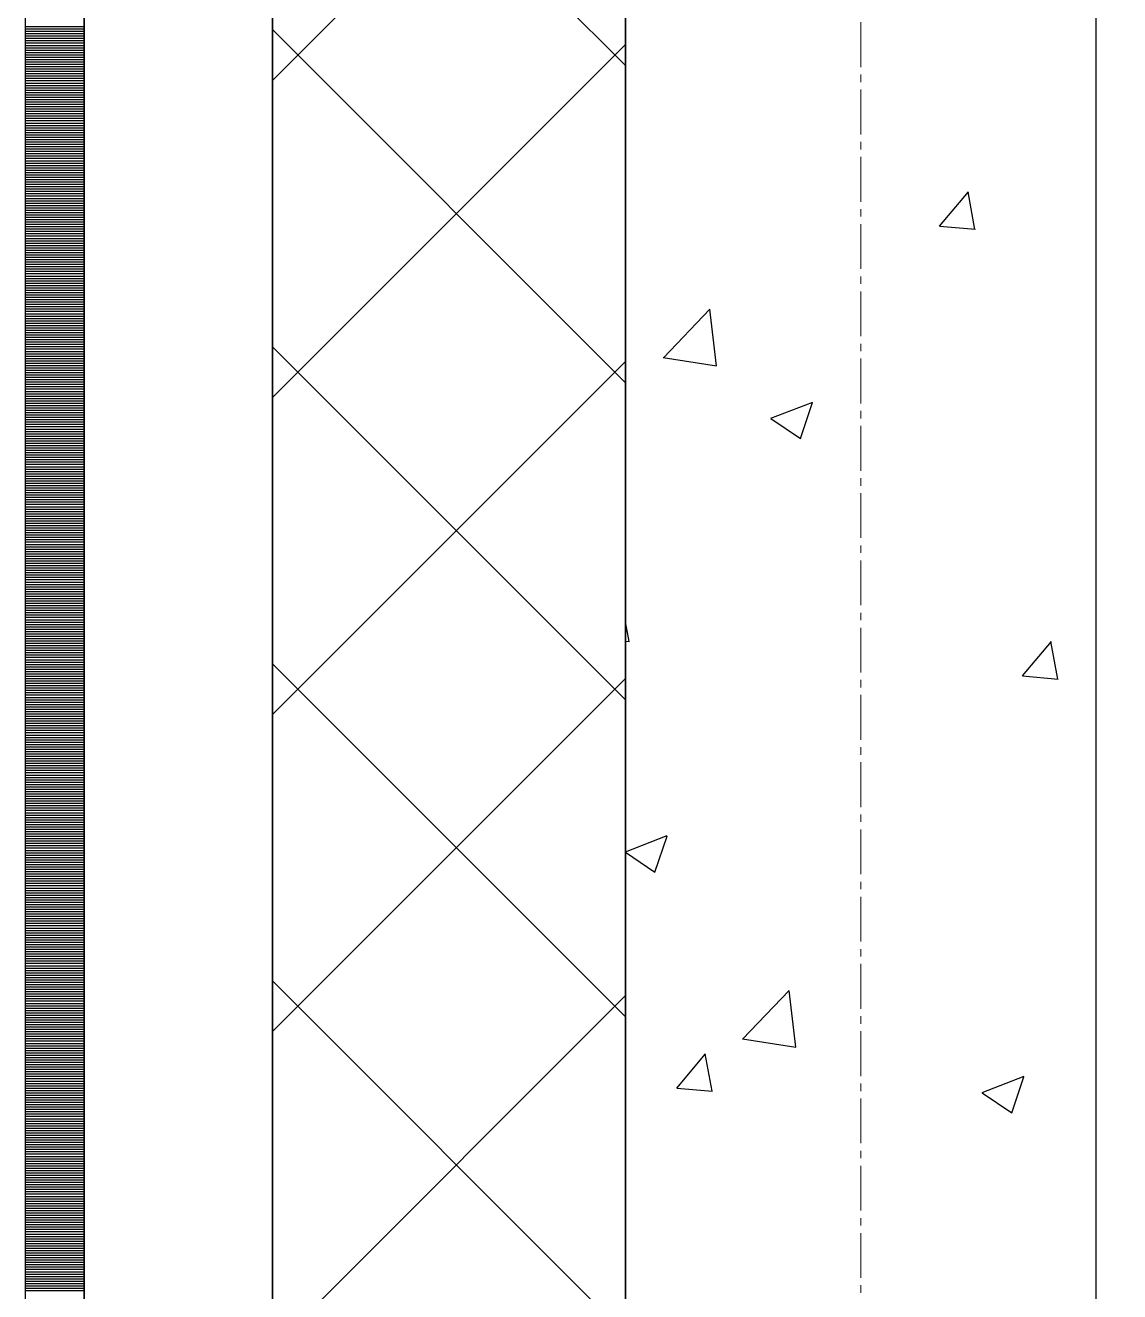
# Model space of a CAD drawing. Header units: millimetres. Extents: x 538266 to 1167394, y 114608 to 637157.
# Drawn here: x 1046079 to 1046544, y 536185 to 536723 of the extents above; entities that cross this region are included whole.
import ezdxf

# ---------------------------------------------------------------- set-up
doc = ezdxf.new("R2010")
doc.units = ezdxf.units.MM
doc.linetypes.add('CENTER2', pattern=[28.575, 19.05, -3.175, 3.175, -3.175])
doc.linetypes.add('DASHED', pattern=[19.05, 12.7, -6.35])
for name, color, linetype, lineweight in [('0) шт стен 3 эт', 150, 'Continuous', 60), ('АР_Стены ПЕНОблок', 52, 'Continuous', 20), ('АР_Тонкая', 254, 'Continuous', 5), ('АР_Утеплитель', 31, 'Continuous', 0), ('АР_Штриховка', 8, 'Continuous', 0)]:
    doc.layers.add(name, color=color, linetype=linetype, lineweight=lineweight)
doc.layers.add('АР_Делит', color=120, linetype='Continuous', lineweight=0, plot=False)
doc.layers.add('РД_Оси_100', color=7, linetype='Continuous', lineweight=0, true_color=0x525252)

# ---------------------------------------------------------------- blocks, each defined once
blk = doc.blocks.new('СОШ_2200_АР_ОСИ_М100_28.05.24')
at = {"layer": 'АР_Делит', "color": 251, "linetype": 'DASHED', "true_color": 0x636466}
blk.add_lwpolyline([(114955, 135155), (114955, -355), (93595.036, -355), (93595.036, 13855), (94145, 13855), (94145, 68320), (66055, 68320), (66055, 13857.73), (83455, 13857.73), (83455, -355), (45245, -355), (45245, 13145), (44695, 13145), (44695, 26755), (45245, 26755), (45245, 68320), (20455, 68320), (20455, 26755), (27955, 26755), (27955, 13145), (-355, 13145), (-355, 100855)], dxfattribs=at)
at = {"layer": 'РД_Оси_100', "color": 251, "linetype": 'CENTER2', "true_color": 0x636466}
blk.add_line((0, -6155), (0, 139938.679), dxfattribs=at)
blk = doc.blocks.new('3_этаж1')
at = {"layer": 'АР_Стены ПЕНОблок', "color": 18, "linetype": 'Continuous', "lineweight": 25, "true_color": 0x000000}
for p, q in [((684283.57, 587568.74), (684283.57, 511368.74)), ((684483.57, 511368.74), (684483.57, 587568.74))]:
    blk.add_line(p, q, dxfattribs=at)
at = {"layer": 'АР_Тонкая', "color": 18, "linetype": 'Continuous', "lineweight": 25, "true_color": 0x000000}
for p, q in [((684028.57, 587568.74), (684028.57, 511368.74)), ((684053.57, 587568.74), (684053.57, 511368.74)), ((684053.57, 511368.74), (684053.57, 587568.74)), ((684133.57, 511368.74), (684133.57, 587568.74))]:
    blk.add_line(p, q, dxfattribs=at)
at = {"layer": 'АР_Утеплитель', "color": 18, "linetype": 'Continuous', "lineweight": 25, "true_color": 0x000000}
for p, q in [((684133.57, 587568.74), (684133.57, 511368.74)), ((684283.57, 511368.74), (684283.57, 587568.74))]:
    blk.add_line(p, q, dxfattribs=at)
at = {"layer": 'АР_Штриховка', "color": 18, "linetype": 'Continuous', "lineweight": 25, "true_color": 0x000000}
for p, q in [((684283.57, 536705.88), (684133.57, 536855.88)), ((684133.57, 536699.59), (684283.57, 536849.59)), ((684028.57, 536722.49), (684053.57, 536722.49)), ((684028.57, 536721.49), (684053.57, 536721.49)), ((684028.57, 536720.49), (684053.57, 536720.49)), ((684283.57, 536571.17), (684133.57, 536721.17)), ((684028.57, 536719.49), (684053.57, 536719.49)), ((684028.57, 536718.49), (684053.57, 536718.49)), ((684028.57, 536717.49), (684053.57, 536717.49)), ((684028.57, 536716.49), (684053.57, 536716.49)), ((684028.57, 536715.49), (684053.57, 536715.49)), ((684028.57, 536714.49), (684053.57, 536714.49)), ((684133.57, 536564.89), (684283.57, 536714.89)), ((684028.57, 536713.49), (684053.57, 536713.49)), ((684028.57, 536712.49), (684053.57, 536712.49)), ((684028.57, 536711.49), (684053.57, 536711.49)), ((684028.57, 536710.49), (684053.57, 536710.49)), ((684028.57, 536709.49), (684053.57, 536709.49)), ((684028.57, 536708.49), (684053.57, 536708.49)), ((684028.57, 536707.49), (684053.57, 536707.49)), ((684028.57, 536706.49), (684053.57, 536706.49)), ((684028.57, 536705.49), (684053.57, 536705.49)), ((684028.57, 536704.49), (684053.57, 536704.49)), ((684028.57, 536703.49), (684053.57, 536703.49)), ((684028.57, 536702.49), (684053.57, 536702.49)), ((684028.57, 536701.49), (684053.57, 536701.49)), ((684028.57, 536700.49), (684053.57, 536700.49)), ((684028.57, 536699.49), (684053.57, 536699.49)), ((684028.57, 536698.49), (684053.57, 536698.49)), ((684028.57, 536697.49), (684053.57, 536697.49)), ((684028.57, 536696.49), (684053.57, 536696.49)), ((684028.57, 536695.49), (684053.57, 536695.49)), ((684028.57, 536694.49), (684053.57, 536694.49)), ((684028.57, 536693.49), (684053.57, 536693.49)), ((684028.57, 536692.49), (684053.57, 536692.49)), ((684028.57, 536691.49), (684053.57, 536691.49)), ((684028.57, 536690.49), (684053.57, 536690.49)), ((684028.57, 536689.49), (684053.57, 536689.49)), ((684028.57, 536688.49), (684053.57, 536688.49)), ((684028.57, 536687.49), (684053.57, 536687.49)), ((684028.57, 536686.49), (684053.57, 536686.49)), ((684028.57, 536685.49), (684053.57, 536685.49)), ((684028.57, 536684.49), (684053.57, 536684.49)), ((684028.57, 536683.49), (684053.57, 536683.49)), ((684028.57, 536682.49), (684053.57, 536682.49)), ((684028.57, 536681.49), (684053.57, 536681.49)), ((684028.57, 536680.49), (684053.57, 536680.49)), ((684028.57, 536679.49), (684053.57, 536679.49)), ((684028.57, 536678.49), (684053.57, 536678.49)), ((684028.57, 536677.49), (684053.57, 536677.49)), ((684028.57, 536676.49), (684053.57, 536676.49)), ((684028.57, 536675.49), (684053.57, 536675.49)), ((684028.57, 536674.49), (684053.57, 536674.49)), ((684028.57, 536673.49), (684053.57, 536673.49)), ((684028.57, 536672.49), (684053.57, 536672.49)), ((684028.57, 536671.49), (684053.57, 536671.49)), ((684028.57, 536670.49), (684053.57, 536670.49)), ((684028.57, 536669.49), (684053.57, 536669.49)), ((684028.57, 536668.49), (684053.57, 536668.49)), ((684028.57, 536667.49), (684053.57, 536667.49)), ((684028.57, 536666.49), (684053.57, 536666.49)), ((684028.57, 536665.49), (684053.57, 536665.49)), ((684028.57, 536664.49), (684053.57, 536664.49)), ((684028.57, 536663.49), (684053.57, 536663.49)), ((684028.57, 536662.49), (684053.57, 536662.49)), ((684028.57, 536661.49), (684053.57, 536661.49)), ((684028.57, 536660.49), (684053.57, 536660.49)), ((684028.57, 536659.49), (684053.57, 536659.49)), ((684028.57, 536658.49), (684053.57, 536658.49)), ((684028.57, 536657.49), (684053.57, 536657.49)), ((684028.57, 536656.49), (684053.57, 536656.49)), ((684028.57, 536655.49), (684053.57, 536655.49)), ((684028.57, 536654.49), (684053.57, 536654.49)), ((684028.57, 536653.49), (684053.57, 536653.49)), ((684028.57, 536652.49), (684053.57, 536652.49)), ((684028.57, 536651.49), (684053.57, 536651.49)), ((684028.57, 536650.49), (684053.57, 536650.49)), ((684417.07, 536637.68), (684429.32, 536652.27)), ((684432.06, 536636.31), (684429.13, 536652.23)), ((684028.57, 536649.49), (684053.57, 536649.49)), ((684028.57, 536648.49), (684053.57, 536648.49)), ((684028.57, 536647.49), (684053.57, 536647.49)), ((684028.57, 536646.49), (684053.57, 536646.49)), ((684028.57, 536645.49), (684053.57, 536645.49)), ((684028.57, 536644.49), (684053.57, 536644.49)), ((684028.57, 536643.49), (684053.57, 536643.49)), ((684028.57, 536642.49), (684053.57, 536642.49)), ((684028.57, 536641.49), (684053.57, 536641.49)), ((684028.57, 536640.49), (684053.57, 536640.49)), ((684028.57, 536639.49), (684053.57, 536639.49)), ((684028.57, 536638.49), (684053.57, 536638.49)), ((684028.57, 536637.49), (684053.57, 536637.49)), ((684028.57, 536636.49), (684053.57, 536636.49)), ((684028.57, 536635.49), (684053.57, 536635.49)), ((684028.57, 536634.49), (684053.57, 536634.49)), ((684028.57, 536633.49), (684053.57, 536633.49)), ((684417.07, 536637.67), (684432.26, 536636.34)), ((684028.57, 536632.49), (684053.57, 536632.49)), ((684028.57, 536631.49), (684053.57, 536631.49)), ((684028.57, 536630.49), (684053.57, 536630.49)), ((684028.57, 536629.49), (684053.57, 536629.49)), ((684028.57, 536628.49), (684053.57, 536628.49)), ((684028.57, 536627.49), (684053.57, 536627.49)), ((684028.57, 536626.49), (684053.57, 536626.49)), ((684028.57, 536625.49), (684053.57, 536625.49)), ((684028.57, 536624.49), (684053.57, 536624.49)), ((684028.57, 536623.49), (684053.57, 536623.49)), ((684028.57, 536622.49), (684053.57, 536622.49)), ((684028.57, 536621.49), (684053.57, 536621.49)), ((684028.57, 536620.49), (684053.57, 536620.49)), ((684028.57, 536619.49), (684053.57, 536619.49)), ((684028.57, 536618.49), (684053.57, 536618.49)), ((684028.57, 536617.49), (684053.57, 536617.49)), ((684028.57, 536616.49), (684053.57, 536616.49)), ((684028.57, 536615.49), (684053.57, 536615.49)), ((684028.57, 536614.49), (684053.57, 536614.49)), ((684028.57, 536613.49), (684053.57, 536613.49)), ((684028.57, 536612.49), (684053.57, 536612.49)), ((684028.57, 536611.49), (684053.57, 536611.49)), ((684028.57, 536610.49), (684053.57, 536610.49)), ((684028.57, 536609.49), (684053.57, 536609.49)), ((684028.57, 536608.49), (684053.57, 536608.49)), ((684028.57, 536607.49), (684053.57, 536607.49)), ((684028.57, 536606.49), (684053.57, 536606.49)), ((684028.57, 536605.49), (684053.57, 536605.49)), ((684028.57, 536604.49), (684053.57, 536604.49)), ((684028.57, 536603.49), (684053.57, 536603.49)), ((684028.57, 536602.49), (684053.57, 536602.49)), ((684028.57, 536601.49), (684053.57, 536601.49)), ((684299.67, 536581.77), (684319.46, 536602.39)), ((684322.23, 536578.27), (684319.42, 536602.39)), ((684028.57, 536600.49), (684053.57, 536600.49)), ((684028.57, 536599.49), (684053.57, 536599.49)), ((684028.57, 536598.49), (684053.57, 536598.49)), ((684028.57, 536597.49), (684053.57, 536597.49)), ((684028.57, 536596.49), (684053.57, 536596.49)), ((684028.57, 536595.49), (684053.57, 536595.49)), ((684028.57, 536594.49), (684053.57, 536594.49)), ((684028.57, 536593.49), (684053.57, 536593.49)), ((684028.57, 536592.49), (684053.57, 536592.49)), ((684028.57, 536591.49), (684053.57, 536591.49)), ((684028.57, 536590.49), (684053.57, 536590.49)), ((684028.57, 536589.49), (684053.57, 536589.49)), ((684028.57, 536588.49), (684053.57, 536588.49)), ((684028.57, 536587.49), (684053.57, 536587.49)), ((684028.57, 536586.49), (684053.57, 536586.49)), ((684028.57, 536585.49), (684053.57, 536585.49)), ((684283.57, 536436.47), (684133.57, 536586.47)), ((684028.57, 536584.49), (684053.57, 536584.49)), ((684028.57, 536583.49), (684053.57, 536583.49)), ((684028.57, 536582.49), (684053.57, 536582.49)), ((684028.57, 536581.49), (684053.57, 536581.49)), ((684028.57, 536580.49), (684053.57, 536580.49)), ((684133.57, 536430.18), (684283.57, 536580.18)), ((684299.65, 536581.82), (684322.24, 536578.32)), ((684028.57, 536579.49), (684053.57, 536579.49)), ((684028.57, 536578.49), (684053.57, 536578.49)), ((684028.57, 536577.49), (684053.57, 536577.49)), ((684028.57, 536576.49), (684053.57, 536576.49)), ((684028.57, 536575.49), (684053.57, 536575.49)), ((684028.57, 536574.49), (684053.57, 536574.49)), ((684028.57, 536573.49), (684053.57, 536573.49)), ((684028.57, 536572.49), (684053.57, 536572.49)), ((684028.57, 536571.49), (684053.57, 536571.49)), ((684028.57, 536570.49), (684053.57, 536570.49)), ((684028.57, 536569.49), (684053.57, 536569.49)), ((684028.57, 536568.49), (684053.57, 536568.49)), ((684028.57, 536567.49), (684053.57, 536567.49)), ((684028.57, 536566.49), (684053.57, 536566.49)), ((684028.57, 536565.49), (684053.57, 536565.49)), ((684028.57, 536564.49), (684053.57, 536564.49)), ((684028.57, 536563.49), (684053.57, 536563.49)), ((684028.57, 536562.49), (684053.57, 536562.49)), ((684028.57, 536561.49), (684053.57, 536561.49)), ((684028.57, 536560.49), (684053.57, 536560.49)), ((684028.57, 536559.49), (684053.57, 536559.49)), ((684028.57, 536558.49), (684053.57, 536558.49)), ((684345.37, 536556.11), (684363.15, 536562.94)), ((684357.92, 536547.39), (684363.07, 536562.74)), ((684028.57, 536557.49), (684053.57, 536557.49)), ((684028.57, 536556.49), (684053.57, 536556.49)), ((684028.57, 536555.49), (684053.57, 536555.49)), ((684028.57, 536554.49), (684053.57, 536554.49)), ((684028.57, 536553.49), (684053.57, 536553.49)), ((684345.28, 536555.92), (684357.91, 536547.39)), ((684028.57, 536552.49), (684053.57, 536552.49)), ((684028.57, 536551.49), (684053.57, 536551.49)), ((684028.57, 536550.49), (684053.57, 536550.49)), ((684028.57, 536549.49), (684053.57, 536549.49)), ((684028.57, 536548.49), (684053.57, 536548.49)), ((684028.57, 536547.49), (684053.57, 536547.49)), ((684028.57, 536546.49), (684053.57, 536546.49)), ((684028.57, 536545.49), (684053.57, 536545.49)), ((684028.57, 536544.49), (684053.57, 536544.49)), ((684028.57, 536543.49), (684053.57, 536543.49)), ((684028.57, 536542.49), (684053.57, 536542.49)), ((684028.57, 536541.49), (684053.57, 536541.49)), ((684028.57, 536540.49), (684053.57, 536540.49)), ((684028.57, 536539.49), (684053.57, 536539.49)), ((684028.57, 536538.49), (684053.57, 536538.49)), ((684028.57, 536537.49), (684053.57, 536537.49)), ((684028.57, 536536.49), (684053.57, 536536.49)), ((684028.57, 536535.49), (684053.57, 536535.49)), ((684028.57, 536534.49), (684053.57, 536534.49)), ((684028.57, 536533.49), (684053.57, 536533.49)), ((684028.57, 536532.49), (684053.57, 536532.49)), ((684028.57, 536531.49), (684053.57, 536531.49)), ((684028.57, 536530.49), (684053.57, 536530.49)), ((684028.57, 536529.49), (684053.57, 536529.49)), ((684028.57, 536528.49), (684053.57, 536528.49)), ((684028.57, 536527.49), (684053.57, 536527.49)), ((684028.57, 536526.49), (684053.57, 536526.49)), ((684028.57, 536525.49), (684053.57, 536525.49)), ((684028.57, 536524.49), (684053.57, 536524.49)), ((684028.57, 536523.49), (684053.57, 536523.49)), ((684028.57, 536522.49), (684053.57, 536522.49)), ((684028.57, 536521.49), (684053.57, 536521.49)), ((684028.57, 536520.49), (684053.57, 536520.49)), ((684028.57, 536519.49), (684053.57, 536519.49)), ((684028.57, 536518.49), (684053.57, 536518.49)), ((684028.57, 536517.49), (684053.57, 536517.49)), ((684028.57, 536516.49), (684053.57, 536516.49)), ((684028.57, 536515.49), (684053.57, 536515.49)), ((684028.57, 536514.49), (684053.57, 536514.49)), ((684028.57, 536513.49), (684053.57, 536513.49)), ((684028.57, 536512.49), (684053.57, 536512.49)), ((684028.57, 536511.49), (684053.57, 536511.49)), ((684028.57, 536510.49), (684053.57, 536510.49)), ((684028.57, 536509.49), (684053.57, 536509.49)), ((684028.57, 536508.49), (684053.57, 536508.49)), ((684028.57, 536507.49), (684053.57, 536507.49)), ((684028.57, 536506.49), (684053.57, 536506.49)), ((684028.57, 536505.49), (684053.57, 536505.49)), ((684028.57, 536504.49), (684053.57, 536504.49)), ((684028.57, 536503.49), (684053.57, 536503.49)), ((684028.57, 536502.49), (684053.57, 536502.49)), ((684028.57, 536501.49), (684053.57, 536501.49)), ((684028.57, 536500.49), (684053.57, 536500.49)), ((684028.57, 536499.49), (684053.57, 536499.49)), ((684028.57, 536498.49), (684053.57, 536498.49)), ((684028.57, 536497.49), (684053.57, 536497.49)), ((684028.57, 536496.49), (684053.57, 536496.49)), ((684028.57, 536495.49), (684053.57, 536495.49)), ((684028.57, 536494.49), (684053.57, 536494.49)), ((684028.57, 536493.49), (684053.57, 536493.49)), ((684028.57, 536492.49), (684053.57, 536492.49)), ((684028.57, 536491.49), (684053.57, 536491.49)), ((684028.57, 536490.49), (684053.57, 536490.49)), ((684028.57, 536489.49), (684053.57, 536489.49)), ((684028.57, 536488.49), (684053.57, 536488.49)), ((684028.57, 536487.49), (684053.57, 536487.49)), ((684028.57, 536486.49), (684053.57, 536486.49)), ((684028.57, 536485.49), (684053.57, 536485.49)), ((684028.57, 536484.49), (684053.57, 536484.49)), ((684028.57, 536483.49), (684053.57, 536483.49)), ((684028.57, 536482.49), (684053.57, 536482.49)), ((684028.57, 536481.49), (684053.57, 536481.49)), ((684028.57, 536480.49), (684053.57, 536480.49)), ((684028.57, 536479.49), (684053.57, 536479.49)), ((684028.57, 536478.49), (684053.57, 536478.49)), ((684028.57, 536477.49), (684053.57, 536477.49)), ((684028.57, 536476.49), (684053.57, 536476.49)), ((684028.57, 536475.49), (684053.57, 536475.49)), ((684028.57, 536474.49), (684053.57, 536474.49)), ((684028.57, 536473.49), (684053.57, 536473.49)), ((684028.57, 536472.49), (684053.57, 536472.49)), ((684028.57, 536471.49), (684053.57, 536471.49)), ((684028.57, 536470.49), (684053.57, 536470.49)), ((684028.57, 536469.49), (684053.57, 536469.49)), ((684028.57, 536468.49), (684053.57, 536468.49)), ((684028.57, 536467.49), (684053.57, 536467.49)), ((684285.12, 536461.19), (684283.57, 536469.58)), ((684028.57, 536466.49), (684053.57, 536466.49)), ((684028.57, 536465.49), (684053.57, 536465.49)), ((684028.57, 536464.49), (684053.57, 536464.49)), ((684028.57, 536463.49), (684053.57, 536463.49)), ((684028.57, 536462.49), (684053.57, 536462.49)), ((684028.57, 536461.49), (684053.57, 536461.49)), ((684283.57, 536461.38), (684285.31, 536461.22)), ((684028.57, 536460.49), (684053.57, 536460.49)), ((684028.57, 536459.49), (684053.57, 536459.49)), ((684028.57, 536458.49), (684053.57, 536458.49)), ((684028.57, 536457.49), (684053.57, 536457.49)), ((684028.57, 536456.49), (684053.57, 536456.49)), ((684452.32, 536446.62), (684464.56, 536461.22)), ((684467.31, 536445.25), (684464.37, 536461.17)), ((684028.57, 536455.49), (684053.57, 536455.49)), ((684028.57, 536454.49), (684053.57, 536454.49)), ((684028.57, 536453.49), (684053.57, 536453.49)), ((684028.57, 536452.49), (684053.57, 536452.49)), ((684028.57, 536451.49), (684053.57, 536451.49)), ((684283.57, 536301.77), (684133.57, 536451.77)), ((684028.57, 536450.49), (684053.57, 536450.49)), ((684028.57, 536449.49), (684053.57, 536449.49)), ((684028.57, 536448.49), (684053.57, 536448.49)), ((684028.57, 536447.49), (684053.57, 536447.49)), ((684028.57, 536446.49), (684053.57, 536446.49)), ((684028.57, 536445.49), (684053.57, 536445.49)), ((684133.57, 536295.48), (684283.57, 536445.48)), ((684452.32, 536446.61), (684467.5, 536445.28)), ((684028.57, 536444.49), (684053.57, 536444.49)), ((684028.57, 536443.49), (684053.57, 536443.49)), ((684028.57, 536442.49), (684053.57, 536442.49)), ((684028.57, 536441.49), (684053.57, 536441.49)), ((684028.57, 536440.49), (684053.57, 536440.49)), ((684028.57, 536439.49), (684053.57, 536439.49)), ((684028.57, 536438.49), (684053.57, 536438.49)), ((684028.57, 536437.49), (684053.57, 536437.49)), ((684028.57, 536436.49), (684053.57, 536436.49)), ((684028.57, 536435.49), (684053.57, 536435.49)), ((684028.57, 536434.49), (684053.57, 536434.49)), ((684028.57, 536433.49), (684053.57, 536433.49)), ((684028.57, 536432.49), (684053.57, 536432.49)), ((684028.57, 536431.49), (684053.57, 536431.49)), ((684028.57, 536430.49), (684053.57, 536430.49)), ((684028.57, 536429.49), (684053.57, 536429.49)), ((684028.57, 536428.49), (684053.57, 536428.49)), ((684028.57, 536427.49), (684053.57, 536427.49)), ((684028.57, 536426.49), (684053.57, 536426.49)), ((684028.57, 536425.49), (684053.57, 536425.49)), ((684028.57, 536424.49), (684053.57, 536424.49)), ((684028.57, 536423.49), (684053.57, 536423.49)), ((684028.57, 536422.49), (684053.57, 536422.49)), ((684028.57, 536421.49), (684053.57, 536421.49)), ((684028.57, 536420.49), (684053.57, 536420.49)), ((684028.57, 536419.49), (684053.57, 536419.49)), ((684028.57, 536418.49), (684053.57, 536418.49)), ((684028.57, 536417.49), (684053.57, 536417.49)), ((684028.57, 536416.49), (684053.57, 536416.49)), ((684028.57, 536415.49), (684053.57, 536415.49)), ((684028.57, 536414.49), (684053.57, 536414.49)), ((684028.57, 536413.49), (684053.57, 536413.49)), ((684028.57, 536412.49), (684053.57, 536412.49)), ((684028.57, 536411.49), (684053.57, 536411.49)), ((684028.57, 536410.49), (684053.57, 536410.49)), ((684028.57, 536409.49), (684053.57, 536409.49)), ((684028.57, 536408.49), (684053.57, 536408.49)), ((684028.57, 536407.49), (684053.57, 536407.49)), ((684028.57, 536406.49), (684053.57, 536406.49)), ((684028.57, 536405.49), (684053.57, 536405.49)), ((684028.57, 536404.49), (684053.57, 536404.49)), ((684028.57, 536403.49), (684053.57, 536403.49)), ((684028.57, 536402.49), (684053.57, 536402.49)), ((684028.57, 536401.49), (684053.57, 536401.49)), ((684028.57, 536400.49), (684053.57, 536400.49)), ((684028.57, 536399.49), (684053.57, 536399.49)), ((684028.57, 536398.49), (684053.57, 536398.49)), ((684028.57, 536397.49), (684053.57, 536397.49)), ((684028.57, 536396.49), (684053.57, 536396.49)), ((684028.57, 536395.49), (684053.57, 536395.49)), ((684028.57, 536394.49), (684053.57, 536394.49)), ((684028.57, 536393.49), (684053.57, 536393.49)), ((684028.57, 536392.49), (684053.57, 536392.49)), ((684028.57, 536391.49), (684053.57, 536391.49)), ((684028.57, 536390.49), (684053.57, 536390.49)), ((684028.57, 536389.49), (684053.57, 536389.49)), ((684028.57, 536388.49), (684053.57, 536388.49)), ((684028.57, 536387.49), (684053.57, 536387.49)), ((684028.57, 536386.49), (684053.57, 536386.49)), ((684028.57, 536385.49), (684053.57, 536385.49)), ((684028.57, 536384.49), (684053.57, 536384.49)), ((684028.57, 536383.49), (684053.57, 536383.49)), ((684028.57, 536382.49), (684053.57, 536382.49)), ((684028.57, 536381.49), (684053.57, 536381.49)), ((684028.57, 536380.49), (684053.57, 536380.49)), ((684028.57, 536379.49), (684053.57, 536379.49)), ((684028.57, 536378.49), (684053.57, 536378.49)), ((684028.57, 536377.49), (684053.57, 536377.49)), ((684028.57, 536376.49), (684053.57, 536376.49)), ((684028.57, 536375.49), (684053.57, 536375.49)), ((684283.57, 536371.92), (684301.35, 536378.75)), ((684296.12, 536363.2), (684301.27, 536378.55)), ((684028.57, 536374.49), (684053.57, 536374.49)), ((684028.57, 536373.49), (684053.57, 536373.49)), ((684028.57, 536372.49), (684053.57, 536372.49)), ((684028.57, 536371.49), (684053.57, 536371.49)), ((684028.57, 536370.49), (684053.57, 536370.49)), ((684283.57, 536371.66), (684296.11, 536363.21)), ((684028.57, 536369.49), (684053.57, 536369.49)), ((684028.57, 536368.49), (684053.57, 536368.49)), ((684028.57, 536367.49), (684053.57, 536367.49)), ((684028.57, 536366.49), (684053.57, 536366.49)), ((684028.57, 536365.49), (684053.57, 536365.49)), ((684028.57, 536364.49), (684053.57, 536364.49)), ((684028.57, 536363.49), (684053.57, 536363.49)), ((684028.57, 536362.49), (684053.57, 536362.49)), ((684028.57, 536361.49), (684053.57, 536361.49)), ((684028.57, 536360.49), (684053.57, 536360.49)), ((684028.57, 536359.49), (684053.57, 536359.49)), ((684028.57, 536358.49), (684053.57, 536358.49)), ((684028.57, 536357.49), (684053.57, 536357.49)), ((684028.57, 536356.49), (684053.57, 536356.49)), ((684028.57, 536355.49), (684053.57, 536355.49)), ((684028.57, 536354.49), (684053.57, 536354.49)), ((684028.57, 536353.49), (684053.57, 536353.49)), ((684028.57, 536352.49), (684053.57, 536352.49)), ((684028.57, 536351.49), (684053.57, 536351.49)), ((684028.57, 536350.49), (684053.57, 536350.49)), ((684028.57, 536349.49), (684053.57, 536349.49)), ((684028.57, 536348.49), (684053.57, 536348.49)), ((684028.57, 536347.49), (684053.57, 536347.49)), ((684028.57, 536346.49), (684053.57, 536346.49)), ((684028.57, 536345.49), (684053.57, 536345.49)), ((684028.57, 536344.49), (684053.57, 536344.49)), ((684028.57, 536343.49), (684053.57, 536343.49)), ((684028.57, 536342.49), (684053.57, 536342.49)), ((684028.57, 536341.49), (684053.57, 536341.49)), ((684028.57, 536340.49), (684053.57, 536340.49)), ((684028.57, 536339.49), (684053.57, 536339.49)), ((684028.57, 536338.49), (684053.57, 536338.49)), ((684028.57, 536337.49), (684053.57, 536337.49)), ((684028.57, 536336.49), (684053.57, 536336.49)), ((684028.57, 536335.49), (684053.57, 536335.49)), ((684028.57, 536334.49), (684053.57, 536334.49)), ((684028.57, 536333.49), (684053.57, 536333.49)), ((684028.57, 536332.49), (684053.57, 536332.49)), ((684028.57, 536331.49), (684053.57, 536331.49)), ((684028.57, 536330.49), (684053.57, 536330.49)), ((684028.57, 536329.49), (684053.57, 536329.49)), ((684028.57, 536328.49), (684053.57, 536328.49)), ((684028.57, 536327.49), (684053.57, 536327.49)), ((684028.57, 536326.49), (684053.57, 536326.49)), ((684028.57, 536325.49), (684053.57, 536325.49)), ((684028.57, 536324.49), (684053.57, 536324.49)), ((684028.57, 536323.49), (684053.57, 536323.49)), ((684028.57, 536322.49), (684053.57, 536322.49)), ((684028.57, 536321.49), (684053.57, 536321.49)), ((684028.57, 536320.49), (684053.57, 536320.49)), ((684028.57, 536319.49), (684053.57, 536319.49)), ((684028.57, 536318.49), (684053.57, 536318.49)), ((684028.57, 536317.49), (684053.57, 536317.49)), ((684028.57, 536316.49), (684053.57, 536316.49)), ((684283.57, 536167.06), (684133.57, 536317.06)), ((684028.57, 536315.49), (684053.57, 536315.49)), ((684028.57, 536314.49), (684053.57, 536314.49)), ((684028.57, 536313.49), (684053.57, 536313.49)), ((684028.57, 536312.49), (684053.57, 536312.49)), ((684028.57, 536311.49), (684053.57, 536311.49)), ((684133.57, 536160.77), (684283.57, 536310.77)), ((684333.35, 536292.31), (684353.13, 536312.93)), ((684355.91, 536288.8), (684353.1, 536312.92)), ((684028.57, 536310.49), (684053.57, 536310.49)), ((684028.57, 536309.49), (684053.57, 536309.49)), ((684028.57, 536308.49), (684053.57, 536308.49)), ((684028.57, 536307.49), (684053.57, 536307.49)), ((684028.57, 536306.49), (684053.57, 536306.49)), ((684028.57, 536305.49), (684053.57, 536305.49)), ((684028.57, 536304.49), (684053.57, 536304.49)), ((684028.57, 536303.49), (684053.57, 536303.49)), ((684028.57, 536302.49), (684053.57, 536302.49)), ((684028.57, 536301.49), (684053.57, 536301.49)), ((684028.57, 536300.49), (684053.57, 536300.49)), ((684028.57, 536299.49), (684053.57, 536299.49)), ((684028.57, 536298.49), (684053.57, 536298.49)), ((684028.57, 536297.49), (684053.57, 536297.49)), ((684028.57, 536296.49), (684053.57, 536296.49)), ((684028.57, 536295.49), (684053.57, 536295.49)), ((684028.57, 536294.49), (684053.57, 536294.49)), ((684028.57, 536293.49), (684053.57, 536293.49)), ((684028.57, 536292.49), (684053.57, 536292.49)), ((684028.57, 536291.49), (684053.57, 536291.49)), ((684028.57, 536290.49), (684053.57, 536290.49)), ((684028.57, 536289.49), (684053.57, 536289.49)), ((684333.32, 536292.36), (684355.91, 536288.85)), ((684028.57, 536288.49), (684053.57, 536288.49)), ((684028.57, 536287.49), (684053.57, 536287.49)), ((684028.57, 536286.49), (684053.57, 536286.49)), ((684028.57, 536285.49), (684053.57, 536285.49)), ((684028.57, 536284.49), (684053.57, 536284.49)), ((684305.38, 536271.5), (684317.62, 536286.1)), ((684320.37, 536270.13), (684317.43, 536286.05)), ((684028.57, 536283.49), (684053.57, 536283.49)), ((684028.57, 536282.49), (684053.57, 536282.49)), ((684028.57, 536281.49), (684053.57, 536281.49)), ((684028.57, 536280.49), (684053.57, 536280.49)), ((684028.57, 536279.49), (684053.57, 536279.49)), ((684028.57, 536278.49), (684053.57, 536278.49)), ((684028.57, 536277.49), (684053.57, 536277.49)), ((684028.57, 536276.49), (684053.57, 536276.49)), ((684028.57, 536275.49), (684053.57, 536275.49)), ((684028.57, 536274.49), (684053.57, 536274.49)), ((684028.57, 536273.49), (684053.57, 536273.49)), ((684435.18, 536269.65), (684452.96, 536276.48)), ((684447.73, 536260.94), (684452.88, 536276.29)), ((684028.57, 536272.49), (684053.57, 536272.49)), ((684028.57, 536271.49), (684053.57, 536271.49)), ((684028.57, 536270.49), (684053.57, 536270.49)), ((684028.57, 536269.49), (684053.57, 536269.49)), ((684028.57, 536268.49), (684053.57, 536268.49)), ((684305.38, 536271.49), (684320.56, 536270.17)), ((684435.09, 536269.46), (684447.72, 536260.94)), ((684028.57, 536267.49), (684053.57, 536267.49)), ((684028.57, 536266.49), (684053.57, 536266.49)), ((684028.57, 536265.49), (684053.57, 536265.49)), ((684028.57, 536264.49), (684053.57, 536264.49)), ((684028.57, 536263.49), (684053.57, 536263.49)), ((684028.57, 536262.49), (684053.57, 536262.49)), ((684028.57, 536261.49), (684053.57, 536261.49)), ((684028.57, 536260.49), (684053.57, 536260.49)), ((684028.57, 536259.49), (684053.57, 536259.49)), ((684028.57, 536258.49), (684053.57, 536258.49)), ((684028.57, 536257.49), (684053.57, 536257.49)), ((684028.57, 536256.49), (684053.57, 536256.49)), ((684028.57, 536255.49), (684053.57, 536255.49)), ((684028.57, 536254.49), (684053.57, 536254.49)), ((684028.57, 536253.49), (684053.57, 536253.49)), ((684028.57, 536252.49), (684053.57, 536252.49)), ((684028.57, 536251.49), (684053.57, 536251.49)), ((684028.57, 536250.49), (684053.57, 536250.49)), ((684028.57, 536249.49), (684053.57, 536249.49)), ((684028.57, 536248.49), (684053.57, 536248.49)), ((684028.57, 536247.49), (684053.57, 536247.49)), ((684028.57, 536246.49), (684053.57, 536246.49)), ((684028.57, 536245.49), (684053.57, 536245.49)), ((684028.57, 536244.49), (684053.57, 536244.49)), ((684028.57, 536243.49), (684053.57, 536243.49)), ((684028.57, 536242.49), (684053.57, 536242.49)), ((684028.57, 536241.49), (684053.57, 536241.49)), ((684028.57, 536240.49), (684053.57, 536240.49)), ((684028.57, 536239.49), (684053.57, 536239.49)), ((684028.57, 536238.49), (684053.57, 536238.49)), ((684028.57, 536237.49), (684053.57, 536237.49)), ((684028.57, 536236.49), (684053.57, 536236.49)), ((684028.57, 536235.49), (684053.57, 536235.49)), ((684028.57, 536234.49), (684053.57, 536234.49)), ((684028.57, 536233.49), (684053.57, 536233.49)), ((684028.57, 536232.49), (684053.57, 536232.49)), ((684028.57, 536231.49), (684053.57, 536231.49)), ((684028.57, 536230.49), (684053.57, 536230.49)), ((684028.57, 536229.49), (684053.57, 536229.49)), ((684028.57, 536228.49), (684053.57, 536228.49)), ((684028.57, 536227.49), (684053.57, 536227.49)), ((684028.57, 536226.49), (684053.57, 536226.49)), ((684028.57, 536225.49), (684053.57, 536225.49)), ((684028.57, 536224.49), (684053.57, 536224.49)), ((684028.57, 536223.49), (684053.57, 536223.49)), ((684028.57, 536222.49), (684053.57, 536222.49)), ((684028.57, 536221.49), (684053.57, 536221.49)), ((684028.57, 536220.49), (684053.57, 536220.49)), ((684028.57, 536219.49), (684053.57, 536219.49)), ((684028.57, 536218.49), (684053.57, 536218.49)), ((684028.57, 536217.49), (684053.57, 536217.49)), ((684028.57, 536216.49), (684053.57, 536216.49)), ((684028.57, 536215.49), (684053.57, 536215.49)), ((684028.57, 536214.49), (684053.57, 536214.49)), ((684028.57, 536213.49), (684053.57, 536213.49)), ((684028.57, 536212.49), (684053.57, 536212.49)), ((684028.57, 536211.49), (684053.57, 536211.49)), ((684028.57, 536210.49), (684053.57, 536210.49)), ((684028.57, 536209.49), (684053.57, 536209.49)), ((684028.57, 536208.49), (684053.57, 536208.49)), ((684028.57, 536207.49), (684053.57, 536207.49)), ((684028.57, 536206.49), (684053.57, 536206.49)), ((684028.57, 536205.49), (684053.57, 536205.49)), ((684028.57, 536204.49), (684053.57, 536204.49)), ((684028.57, 536203.49), (684053.57, 536203.49)), ((684028.57, 536202.49), (684053.57, 536202.49)), ((684028.57, 536201.49), (684053.57, 536201.49)), ((684028.57, 536200.49), (684053.57, 536200.49)), ((684028.57, 536199.49), (684053.57, 536199.49)), ((684028.57, 536198.49), (684053.57, 536198.49)), ((684028.57, 536197.49), (684053.57, 536197.49)), ((684028.57, 536196.49), (684053.57, 536196.49)), ((684028.57, 536195.49), (684053.57, 536195.49)), ((684028.57, 536194.49), (684053.57, 536194.49)), ((684028.57, 536193.49), (684053.57, 536193.49)), ((684028.57, 536192.49), (684053.57, 536192.49)), ((684028.57, 536191.49), (684053.57, 536191.49)), ((684028.57, 536190.49), (684053.57, 536190.49)), ((684028.57, 536189.49), (684053.57, 536189.49)), ((684028.57, 536188.49), (684053.57, 536188.49)), ((684028.57, 536187.49), (684053.57, 536187.49)), ((684028.57, 536186.49), (684053.57, 536186.49)), ((684028.57, 536185.49), (684053.57, 536185.49))]:
    blk.add_line(p, q, dxfattribs=at)

msp = doc.modelspace()

# ---------------------------------------------------------------- block references
at = {"layer": '0) шт стен 3 эт', "color": 5, "lineweight": 25}
msp.add_blockref('3_этаж1', (362050.01, 0), dxfattribs=at)
at = {"layer": 'РД_Оси_100', "lineweight": 25}
msp.add_blockref('СОШ_2200_АР_ОСИ_М100_28.05.24', (1046433.58, 496768.74), dxfattribs=at)

doc.saveas('drawing.dxf')
